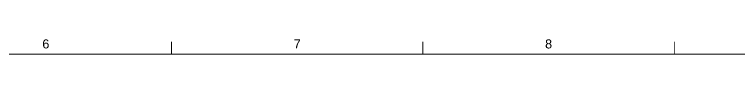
# Paper-space layout 'A723' of a CAD drawing. Header units: centimetres, sheet in millimetres. Extents: x 26 to 592, y 12 to 417.
# Drawn here: x 303.3 to 447.5, y 413.3 to 416.4 of the extents above; entities that cross this region are included whole.
import ezdxf
from ezdxf.enums import TextEntityAlignment as Align

# ---------------------------------------------------------------- set-up
doc = ezdxf.new("R2010")
doc.units = ezdxf.units.CM
doc.layers.add('G-ANNO-TEXT', color=3, linetype='Continuous', lineweight=18)
doc.layers.add('G-ANNO-TTLB', color=3, linetype='Continuous', lineweight=18)
doc.styles.add('ARIAL', font='arial.ttf')

psp = doc.layouts.new('A723')

# ---------------------------------------------------------------- linework, layer by layer
at = {"layer": 'G-ANNO-TTLB'}
psp.add_line((585.96, 413.41), (28.54, 413.41), dxfattribs=at)
at = {"layer": 'G-ANNO-TTLB', "const_width": 0.18, "flags": 128}
for points in [[(334.54, 415.91), (334.54, 413.41)], [(384.54, 415.91), (384.54, 413.41)], [(434.54, 415.91), (434.54, 413.41)]]:
    psp.add_lwpolyline(points, dxfattribs=at)

# ---------------------------------------------------------------- texts
at = {"layer": 'G-ANNO-TEXT', "style": 'ARIAL'}
for s, p in [('6', (309.54, 415.48)), ('7', (359.54, 415.48)), ('8', (409.54, 415.48))]:
    psp.add_text(s, height=1.8, dxfattribs=at).set_placement(p, align=Align.MIDDLE_CENTER)

doc.saveas('drawing.dxf')
